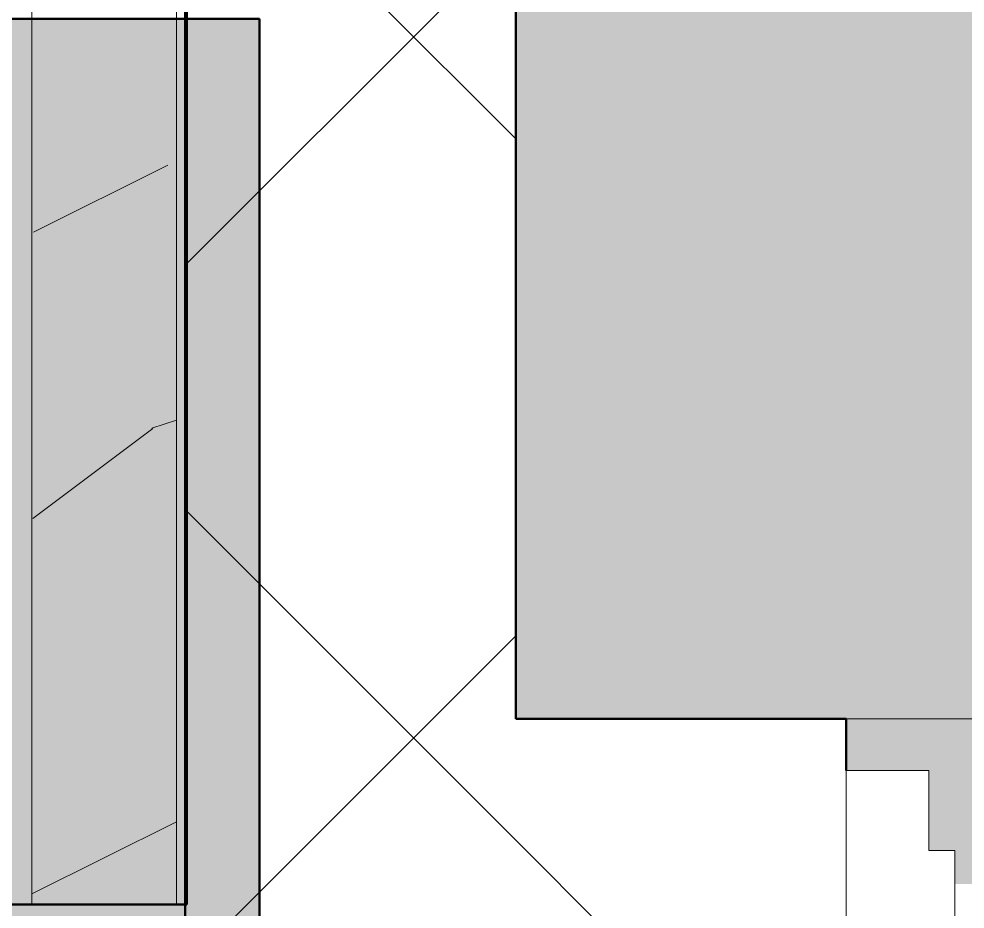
# Model space of a CAD drawing. Header units: inches. Extents: x -4266 to -1814, y 9706 to 12441.
# Drawn here: x -2716.35 to -2693.45, y 10016.98 to 10038.53 of the extents above; entities that cross this region are included whole.
import ezdxf

# ---------------------------------------------------------------- set-up
doc = ezdxf.new("R2010")
doc.units = ezdxf.units.IN
doc.header["$MEASUREMENT"] = 0
for name, color, linetype, lineweight in [('0-1', 7, 'Continuous', 5), ('0-3', 7, 'Continuous', 9), ('0-6', 135, 'Continuous', 13), ('A-DOOR-FRAM-1', 50, 'Continuous', 20), ('A-FLOR-2', 10, 'Continuous', 13), ('A-GENM-3', 250, 'Continuous', 50), ('A-GENM-6', 253, 'Continuous', 9), ('A-WALL', 113, 'Continuous', 13), ('A-WALL-2', 250, 'Continuous', 50), ('A-WALL-3', 10, 'Continuous', 13), ('A-WALL-7', 113, 'Continuous', 50), ('A-WALL-PATT-3', 252, 'Continuous', 9), ('A-WALL-PATT-4', 111, 'Continuous', 9)]:
    doc.layers.add(name, color=color, linetype=linetype, lineweight=lineweight)
doc.layers.add('A-AREA-PATT-1', color=7, linetype='Continuous', lineweight=9, transparency=1)
pattern_1 = [(45, (0, 0), (-8.485281, 8.485281), []), (135, (0, 0), (-8.485281, -8.485281), [])]

# ---------------------------------------------------------------- blocks, each defined once
blk = doc.blocks.new('V-Series_EWC4_SPVU_RFA_2015 - 1ST FLOOR-2484708-FLOOR PLAN - 1ST FLOOR')
at = {"layer": 'A-GENM-6'}
blk.add_hatch(color=256, dxfattribs=at).paths.add_polyline_path([(-3126.521, 12060.252), (-3103.894, 12060.252), (-3103.894, 12088.189), (-3104.324, 12088.189), (-3104.332, 12088.689), (-3131.332, 12088.689), (-3131.339, 12088.189), (-3131.769, 12088.189), (-3131.769, 12060.252)], flags=0)
at = {"layer": 'A-GENM-3'}
for p, q in [((-3131.769, 12089.689), (-3131.769, 12060.252)), ((-3131.769, 12060.252), (-3103.894, 12060.252))]:
    blk.add_line(p, q, dxfattribs=at)
blk = doc.blocks.new('CTR - 1st Phase - Shell_rvt-1-FLOOR PLAN - 1ST FLOOR')
at = {"layer": 'A-FLOR-2'}
blk.add_line((-2696.324, 10021.589), (-2656.324, 10021.589), dxfattribs=at)
at = {"layer": '0-3', "rotation": 180}
blk.add_blockref('V-Series_EWC4_SPVU_RFA_2015 - 1ST FLOOR-2484708-FLOOR PLAN - 1ST FLOOR', (-5842.293, 22098.779), dxfattribs=at)
blk = doc.blocks.new('Door-Passage-Single-Full_Lite - 1-2299201-FLOOR PLAN - 1ST FLOOR')
at = {"layer": 'A-DOOR-FRAM-1'}
for p, q in [((20, -2.5), (20, 3.25)), ((17.375, 1.3125), (17.375, -0.5625)), ((17.375, -0.5625), (18, -0.5625)), ((18, -0.5625), (18, -2.5)), ((18, -2.5), (20, -2.5))]:
    blk.add_line(p, q, dxfattribs=at)
blk = doc.blocks.new('CTR - 1st Phase -Stairs _ Elevators_rvt-1-FLOOR PLAN - 1ST FLOOR')
at = {"layer": 'A-WALL-PATT-3'}
h = blk.add_hatch(dxfattribs=at)
h.set_pattern_fill('FP_24', color=256, style=0, pattern_type=2)
h.set_pattern_definition(pattern_1)
h.paths.add_polyline_path([(-2710.907, 10013.589), (-2704.324, 10013.589), (-2704.324, 10253.589), (-2712.324, 10253.589), (-2712.324, 10013.589), (-2710.885, 10015.028)], flags=0)
h = blk.add_hatch(dxfattribs=at)
h.set_pattern_fill('FP_24', color=256, style=0, pattern_type=2)
h.set_pattern_definition(pattern_1)
h.paths.add_polyline_path([(-2704.324, 10013.589), (-2696.324, 10013.589), (-2696.324, 10021.589), (-2704.324, 10021.589), (-2704.324, 10014.589)], flags=0)
h.paths.add_polyline_path([(-2656.324, 10013.589), (-2640.324, 10013.589), (-2640.324, 10021.589), (-2656.324, 10021.589), (-2656.324, 10014.589)], flags=0)
at = {"layer": 'A-WALL-2'}
for p, q in [((-2712.324, 10253.589), (-2712.324, 10013.589)), ((-2704.324, 10021.589), (-2704.324, 10253.589)), ((-2696.324, 10021.589), (-2704.324, 10021.589)), ((-2696.324, 10020.339), (-2696.324, 10021.589))]:
    blk.add_line(p, q, dxfattribs=at)
at = {"layer": 'A-WALL-3'}
blk.add_line((-2696.324, 10021.589), (-2656.324, 10021.589), dxfattribs=at)
at = {"layer": '0-6', "rotation": 180}
blk.add_blockref('Door-Passage-Single-Full_Lite - 1-2299201-FLOOR PLAN - 1ST FLOOR', (-2676.324, 10017.839), dxfattribs=at)

msp = doc.modelspace()

# ---------------------------------------------------------------- hatches: boundary and pattern name
at = {"layer": 'A-AREA-PATT-1'}
h = msp.add_hatch(color=256, dxfattribs=at)
h.paths.add_polyline_path([(-2694.32374, 10254.5894), (-2692.57374, 10254.5894), (-2692.57374, 10218.5894), (-2694.32374, 10218.5894), (-2694.32374, 10253.5894)], flags=0)
h.paths.add_polyline_path([(-2692.57374, 10017.5894), (-2658.94874, 10017.5894), (-2658.94874, 10018.4019), (-2658.32374, 10018.4019), (-2658.32374, 10020.3394), (-2656.32374, 10020.3394), (-2656.32374, 10021.5894), (-2640.32374, 10021.5894), (-2640.32374, 10201.5894), (-2632.32374, 10201.5894), (-2632.32374, 10168.5894), (-2583.69874, 10168.5894), (-2583.69874, 10191.2144), (-2576.94874, 10191.2144), (-2576.94874, 10069.5894), (-2583.69874, 10069.5894), (-2583.69874, 10113.9265), (-2603.93285, 10104.49118), (-2605.63401, 10097.49141), (-2610.38846, 10107.68738), (-2612.08962, 10100.68761), (-2632.32374, 10091.25229), (-2632.32374, 10021.5894), (-2528.32374, 10021.5894), (-2528.32374, 10253.5894), (-2656.32374, 10253.5894), (-2656.32374, 10254.5894), (-2658.32374, 10254.5894), (-2658.32374, 10256.5269), (-2658.94874, 10256.5269), (-2658.94874, 10257.5894), (-2693.69874, 10257.5894), (-2693.69874, 10256.5269), (-2694.32374, 10256.5269), (-2694.32374, 10254.5894), (-2696.32374, 10254.5894), (-2696.32374, 10253.5894), (-2704.32374, 10253.5894), (-2704.32374, 10021.5894), (-2696.32374, 10021.5894), (-2696.32374, 10020.3394), (-2694.32374, 10020.3394), (-2694.32374, 10018.4019), (-2693.69874, 10018.4019), (-2693.69874, 10017.5894), (-2693.22696, 10017.5894)], flags=0)
at = {"layer": 'A-WALL-PATT-4'}
h = msp.add_hatch(dxfattribs=at)
h.set_pattern_fill('FP_2', color=256, style=0, pattern_type=2)
h.set_pattern_definition([(216.87, (6.397, 15.994), (47.9809429, 31.9870857), [7.997, -71.971]), (206.565, (15.994, 11.196), (-15.993714, -15.9941327), [17.881, -17.881]), (198.435, (15.994, 3.199), (-31.9867405, -15.9938803), [10.115, -40.461])])
h.paths.add_polyline_path([(-2712.53624, 10017.0894), (-2712.53624, 10034.49303), (-2712.73617, 10034.09229), (-2712.78831, 10038.5269), (-2712.53624, 10038.5269), (-2712.53624, 10261.5894), (-2716.03624, 10261.5894), (-2716.03624, 10038.5269), (-2715.98144, 10038.5269), (-2716.03624, 10017.0894), (-2712.87104, 10017.0894)], flags=0)

# ---------------------------------------------------------------- linework, layer by layer
at = {"layer": 'A-WALL'}
for p, q in [((-2716.03624, 10373.4144), (-2716.03624, 10017.0894)), ((-2712.53624, 10261.5894), (-2712.53624, 10017.0894))]:
    msp.add_line(p, q, dxfattribs=at)
at = {"layer": 'A-WALL-7'}
for p, q in [((-2712.28624, 10017.0894), (-2712.28624, 10261.5894)), ((-2716.66124, 10017.0894), (-2712.28624, 10017.0894))]:
    msp.add_line(p, q, dxfattribs=at)

# ---------------------------------------------------------------- block references
at = {"layer": '0-1'}
for name in ['CTR - 1st Phase - Shell_rvt-1-FLOOR PLAN - 1ST FLOOR', 'CTR - 1st Phase -Stairs _ Elevators_rvt-1-FLOOR PLAN - 1ST FLOOR']:
    msp.add_blockref(name, (0, 0), dxfattribs=at)

doc.saveas('drawing.dxf')
